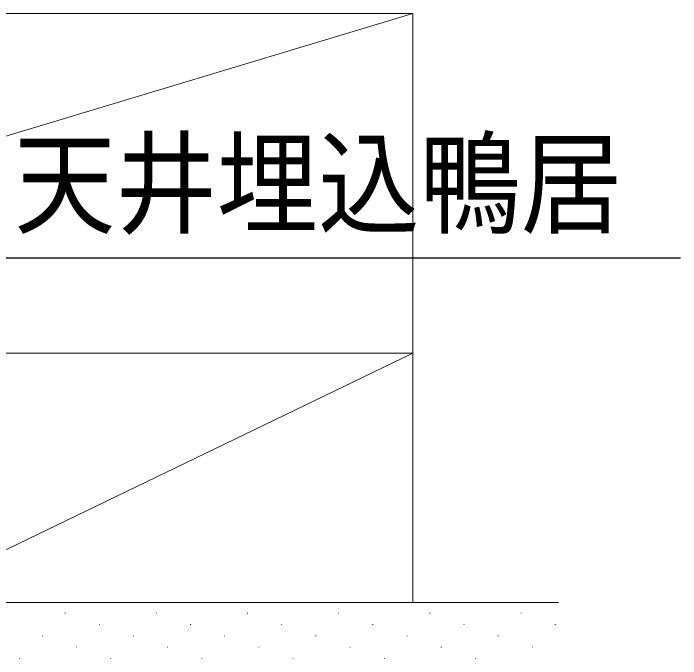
# Model space of a CAD drawing. Units: millimetres, scale not verified. Extents: x -1306 to 1306, y -607 to 607.
# Drawn here: x -179.3 to -101.6, y -261.1 to -186 of the extents above; entities that cross this region are included whole.
import ezdxf
from ezdxf.enums import TextEntityAlignment as Align

# ---------------------------------------------------------------- set-up
doc = ezdxf.new("R2010")
doc.units = ezdxf.units.MM
doc.header["$LTSCALE"] = 5
for name, color, linetype, lineweight in [('0-1_線(黄)', 2, 'Continuous', 15), ('0-D_線(白)', 7, 'Continuous', 30), ('1-1_寸法線', 3, 'Continuous', 13), ('1-2_ハッチング', 6, 'Continuous', 9)]:
    doc.layers.add(name, color=color, linetype=linetype, lineweight=lineweight)
doc.styles.add('ＭＳ ゴシック', font='')
doc.styles.get('ＭＳ ゴシック').set_extended_font_data('MS Gothic')

msp = doc.modelspace()

# ---------------------------------------------------------------- linework, layer by layer
at = {"layer": '0-1_線(黄)'}
for p, q in [((-263.787, -225.536), (-132.787, -186.036)), ((-263.787, -186.036), (-132.787, -186.036)), ((-132.787, -225.536), (-132.787, -186.036)), ((-192.787, -254.536), (-132.787, -225.536)), ((-192.787, -225.536), (-132.787, -225.536)), ((-132.787, -254.536), (-132.787, -225.536)), ((-192.787, -254.536), (-115.821, -254.536))]:
    msp.add_line(p, q, dxfattribs=at)
at = {"layer": '0-D_線(白)'}
msp.add_lwpolyline([(-101.617, -214.507), (-193.976, -214.507), (-204.329, -228.073)], dxfattribs=at)
at = {"layer": '1-2_ハッチング'}
for p, q in [((-173.256, -255.776), (-173.206, -255.776)), ((-162.649, -255.776), (-162.599, -255.776)), ((-152.042, -255.776), (-151.992, -255.776)), ((-141.436, -255.776), (-141.386, -255.776)), ((-130.829, -255.776), (-130.779, -255.776)), ((-120.223, -255.776), (-120.173, -255.776)), ((-169.278, -257.102), (-169.228, -257.102)), ((-158.671, -257.102), (-158.621, -257.102)), ((-148.065, -257.102), (-148.015, -257.102)), ((-137.458, -257.102), (-137.408, -257.102)), ((-126.852, -257.102), (-126.802, -257.102)), ((-116.245, -257.102), (-116.195, -257.102)), ((-175.907, -258.427), (-175.857, -258.427)), ((-165.301, -258.427), (-165.251, -258.427)), ((-154.694, -258.427), (-154.644, -258.427)), ((-144.087, -258.427), (-144.037, -258.427)), ((-133.481, -258.427), (-133.431, -258.427)), ((-122.874, -258.427), (-122.824, -258.427)), ((-171.93, -259.753), (-171.88, -259.753)), ((-161.323, -259.753), (-161.273, -259.753)), ((-150.717, -259.753), (-150.667, -259.753)), ((-140.11, -259.753), (-140.06, -259.753)), ((-129.503, -259.753), (-129.453, -259.753)), ((-118.897, -259.753), (-118.847, -259.753)), ((-178.559, -261.079), (-178.509, -261.079)), ((-167.952, -261.079), (-167.902, -261.079)), ((-157.346, -261.079), (-157.296, -261.079)), ((-146.739, -261.079), (-146.689, -261.079)), ((-136.132, -261.079), (-136.082, -261.079)), ((-125.526, -261.079), (-125.476, -261.079))]:
    msp.add_line(p, q, dxfattribs=at)

# ---------------------------------------------------------------- texts
at = {"layer": '1-1_寸法線', "style": 'ＭＳ ゴシック', "width": 0.9}
msp.add_text('天井埋込鴨居', height=9.604, dxfattribs=at).set_placement((-179.176, -213.494), align=Align.BOTTOM_LEFT)

doc.saveas('drawing.dxf')
